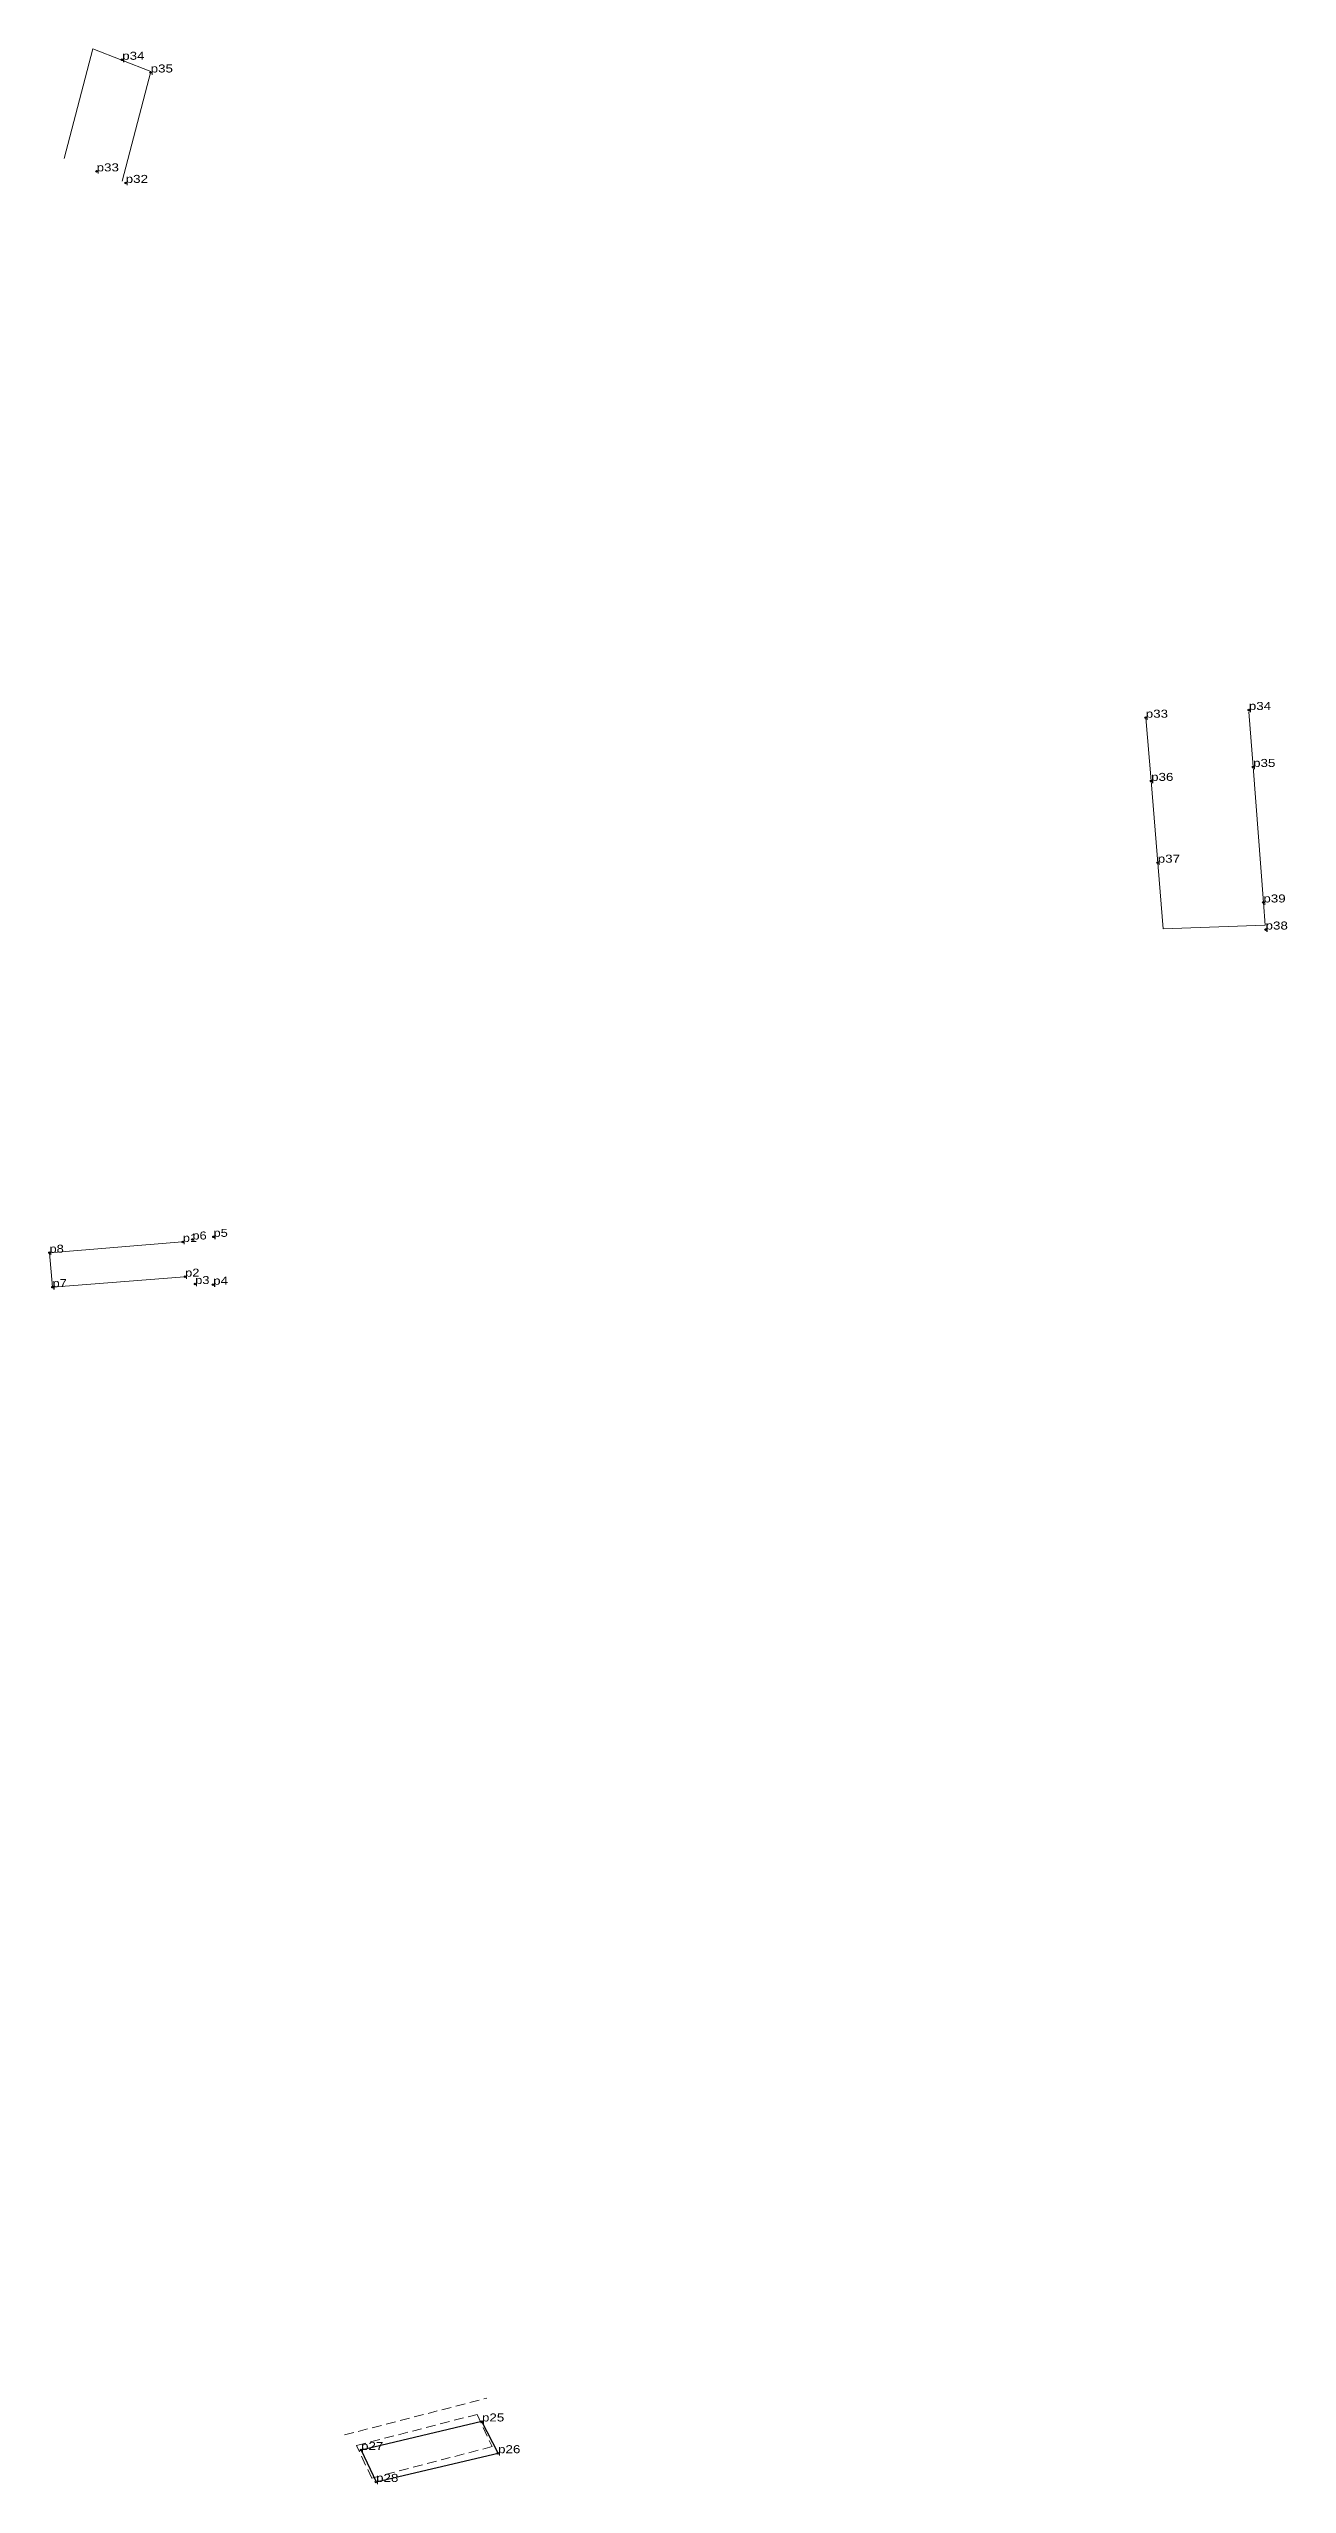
# Model space of a CAD drawing. Header units: metres. Extents: x 535788 to 540981, y 1835615 to 1839223.
# Drawn here: x 536329 to 536608, y 1836672 to 1837220 of the extents above; entities that cross this region are included whole.
import ezdxf

# ---------------------------------------------------------------- set-up
doc = ezdxf.new("R2010")
doc.units = ezdxf.units.M
doc.header["$LTSCALE"] = 0.72
doc.header["$PDMODE"] = 32
doc.header["$PDSIZE"] = 0.36
doc.linetypes.add('MEDIUM_DASHED', pattern=[4.5, 3, -1.5])
doc.layers.add('10', color=7, linetype='Continuous', lineweight=13)
doc.layers.add('36', color=7, linetype='Continuous', lineweight=13)
doc.layers.add('12', color=7, linetype='Continuous')
doc.layers.add('7', color=7, linetype='Continuous')

msp = doc.modelspace()

# ---------------------------------------------------------------- linework, layer by layer
at = {"layer": '10'}
msp.add_line((536329.5, 1836949.31), (536359.37, 1836951.73), dxfattribs=at)
msp.add_lwpolyline([(536359.88, 1836943.91), (536330.18, 1836941.56), (536329.5, 1836949.31)], dxfattribs=at)
at = {"layer": '10', "lineweight": 25}
msp.add_lwpolyline([(536426.82, 1836686.36), (536399.61, 1836679.94), (536402.99, 1836672.77), (536430.44, 1836679.22)], close=True, dxfattribs=at)
at = {"layer": '36'}
msp.add_line((536580.09, 1837022.19), (536603.08, 1837023.04), dxfattribs=at)
msp.add_line((536580.09, 1837022.19), (536603.08, 1837023.04), dxfattribs=at)
at = {"layer": '36', "linetype": 'MEDIUM_DASHED'}
msp.add_line((536395.86, 1836683.33), (536427.93, 1836691.61), dxfattribs=at)
at = {"layer": '36'}
for points in [[(536332.81, 1837195.51), (536339.25, 1837220.19), (536352.29, 1837215.05)], [(536339.25, 1837220.19), (536352.29, 1837215.05), (536345.85, 1837190.38)], [(536576.19, 1837069.68), (536577.4, 1837055.46), (536580.09, 1837022.19)], [(536599.42, 1837070.98), (536600.35, 1837058.6), (536602.66, 1837028.11), (536603.08, 1837023.04)]]:
    msp.add_lwpolyline(points, dxfattribs=at)
at = {"layer": '36', "linetype": 'MEDIUM_DASHED'}
msp.add_lwpolyline([(536425.72, 1836687.95), (536429.1, 1836680.7), (536402.01, 1836673.62), (536398.61, 1836680.95)], close=True, dxfattribs=at)
at = {"layer": '7'}
for p in [(536345.86, 1837217.7), (536352.26, 1837214.84), (536340.1, 1837192.59), (536346.65, 1837190), (536576.19, 1837069.69), (536599.39, 1837071.41), (536600.35, 1837058.61), (536577.4, 1837055.46), (536578.89, 1837037.06), (536602.66, 1837028.11), (536603.16, 1837022.02), (536366.41, 1836952.88), (536329.5, 1836949.31), (536359.5, 1836951.74), (536361.66, 1836952.28), (536330.18, 1836941.56), (536360.02, 1836943.91), (536362.29, 1836942.26), (536366.32, 1836942.11), (536426.82, 1836686.36), (536399.61, 1836679.94), (536430.44, 1836679.22), (536402.99, 1836672.77)]:
    msp.add_point(p, dxfattribs=at)

# ---------------------------------------------------------------- texts
at = {"layer": '12'}
for s, width, p in [('p34', 1.25, (536345.86, 1837217.7)), ('p35', 1.25, (536352.26, 1837214.84)), ('p33', 1.25, (536340.1, 1837192.59)), ('p32', 1.25, (536346.65, 1837190)), ('p34', 1.25, (536599.39, 1837071.42)), ('p33', 1.25, (536576.19, 1837069.68)), ('p36', 1.25, (536577.4, 1837055.46)), ('p35', 1.25, (536600.35, 1837058.6)), ('p37', 1.25, (536578.89, 1837037.06)), ('p39', 1.25, (536602.66, 1837028.11)), ('p38', 1.25, (536603.16, 1837022.02)), ('p1', 1.2, (536359.5, 1836951.74)), ('p6', 1.2, (536361.66, 1836952.28)), ('p5', 1.2, (536366.41, 1836952.88)), ('p8', 1.2, (536329.5, 1836949.31)), ('p7', 1.2, (536330.18, 1836941.56)), ('p2', 1.2, (536360.02, 1836943.92)), ('p3', 1.2, (536362.28, 1836942.26)), ('p4', 1.25, (536366.32, 1836942.12)), ('p25', 1.25, (536426.82, 1836686.36)), ('p27', 1.25, (536399.61, 1836679.94)), ('p26', 1.25, (536430.44, 1836679.22)), ('p28', 1.25, (536402.99, 1836672.77))]:
    msp.add_text(s, height=1.8, dxfattribs=dict(at, width=width)).set_placement(p)

doc.saveas('drawing.dxf')
